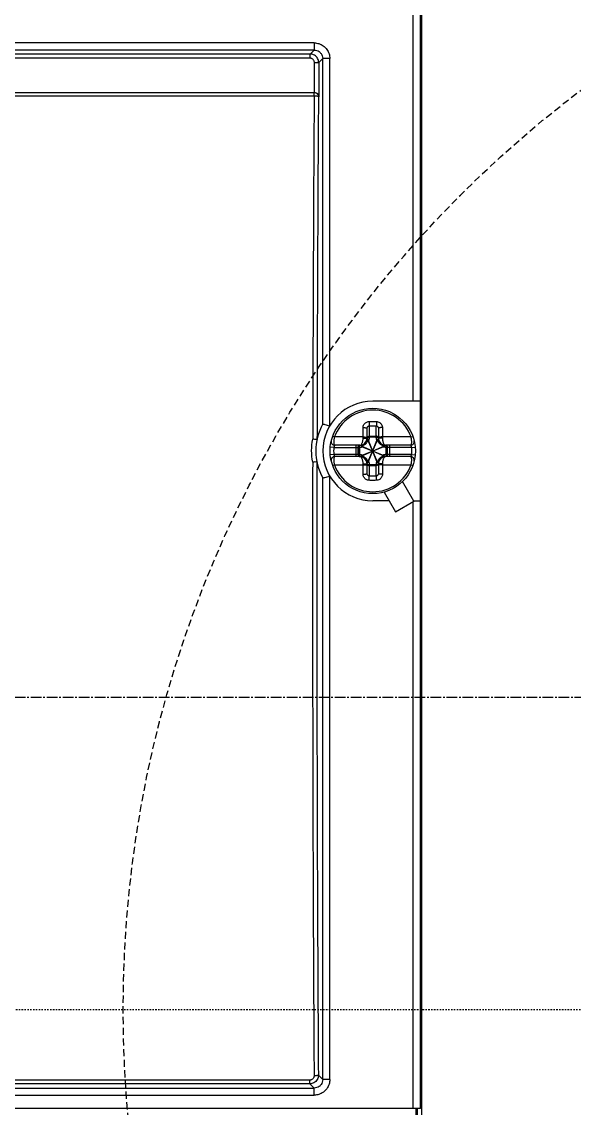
# Model space of a CAD drawing. Extents: x 0 to 557, y 0 to 248.
# Drawn here: x 239.9 to 278.7, y 83.2 to 159.6 of the extents above; entities that cross this region are included whole.
import ezdxf

# ---------------------------------------------------------------- set-up
doc = ezdxf.new("R2010")
doc.units = 0
for name, pattern in [('AXES2', [1.125, 0.75, -0.125, 0.125, -0.125]), ('CENTER2', [1.125, 0.75, -0.125, 0.125, -0.125]), ('HIDDENX2', [0.75, 0.5, -0.25])]:
    doc.linetypes.add(name, pattern=pattern)
doc.layers.add('AXE', color=80, linetype='AXES2')

# ---------------------------------------------------------------- blocks, each defined once
blk = doc.blocks.new('LV429640ATNSX22A 1')
for p, q in [((-60, -6.913), (-60, 81.741)), ((-60.1, -6.913), (-60.1, 79.286)), ((-60.6, 42.787), (-60.6, 73.887)), ((-67.573, 67.965), (-157.13, 67.965)), ((-67.57, 67.466), (-157.13, 67.466)), ((-67.57, 67.466), (-67.851, 67.185)), ((-67.57, 67.965), (-67.57, 67.466)), ((-67.851, 66.885), (-156.852, 66.885)), ((-67.851, 67.185), (-156.849, 67.185)), ((-67.851, 66.885), (-67.851, 67.185)), ((-67.552, 66.585), (-67.252, 66.585)), ((-67.552, 64.487), (-67.552, 66.585)), ((-66.971, 66.866), (-67.252, 66.585)), ((-67.252, 66.585), (-67.252, 64.187)), ((-66.471, 66.866), (-66.971, 66.866)), ((-66.971, 41.184), (-66.971, 66.866)), ((-66.471, 41.053), (-66.471, 66.864)), ((-157.431, 64.487), (-67.571, 64.487)), ((-67.571, 64.231), (-123.424, 64.231)), ((-67.571, 64.231), (-67.571, 64.487)), ((-67.271, 64.187), (-67.252, 64.187)), ((-60.1, 42.787), (-63.45, 42.787)), ((-66.972, 41.184), (-66.972, 41.183)), ((-63.85, 40.187), (-63.85, 40.86)), ((-63.7, 41.049), (-63.7, 40.317)), ((-63.2, 40.317), (-63.2, 41.049)), ((-63.05, 40.86), (-63.05, 40.187)), ((-66.146, 40.268), (-66.269, 40.313)), ((-64.129, 40.187), (-63.85, 40.187)), ((-63.817, 38.462), (-63.083, 40.112)), ((-63.083, 38.462), (-63.817, 40.112)), ((-63.743, 38.553), (-63.157, 40.02)), ((-63.157, 38.553), (-63.743, 40.02)), ((-63.2, 40.309), (-63.7, 40.309)), ((-63.7, 40.309), (-63.7, 40.246)), ((-63.2, 40.246), (-63.7, 40.246)), ((-63.2, 40.246), (-63.2, 40.309)), ((-62.772, 40.187), (-63.05, 40.187)), ((-60.754, 40.268), (-60.631, 40.313)), ((-66.189, 39.537), (-66.438, 39.559)), ((-66.189, 39.037), (-66.438, 39.014)), ((-66.189, 39.537), (-64.484, 39.537)), ((-64.484, 39.037), (-66.189, 39.037)), ((-64.35, 39.687), (-66.122, 39.687)), ((-64.619, 38.887), (-64.619, 39.687)), ((-64.474, 39.036), (-64.474, 39.537)), ((-64.39, 39.537), (-64.467, 39.537)), ((-64.467, 39.537), (-64.467, 39.036)), ((-64.467, 39.036), (-64.39, 39.036)), ((-64.39, 39.537), (-64.39, 39.036)), ((-64.275, 38.92), (-62.625, 39.653)), ((-64.275, 39.653), (-62.625, 38.92)), ((-64.184, 38.993), (-62.716, 39.58)), ((-64.184, 39.58), (-62.717, 38.993)), ((-60.778, 39.687), (-62.55, 39.687)), ((-62.433, 39.537), (-62.51, 39.537)), ((-62.51, 39.036), (-62.51, 39.537)), ((-62.51, 39.036), (-62.433, 39.036)), ((-62.433, 39.036), (-62.433, 39.537)), ((-62.426, 39.537), (-62.426, 39.036)), ((-60.711, 39.537), (-62.416, 39.537)), ((-60.711, 39.037), (-62.416, 39.037)), ((-62.281, 39.687), (-62.281, 38.887)), ((-60.711, 39.537), (-60.462, 39.559)), ((-60.711, 39.037), (-60.462, 39.014)), ((-66.146, 38.305), (-66.269, 38.261)), ((-64.35, 38.887), (-66.122, 38.887)), ((-64.129, 38.387), (-63.85, 38.387)), ((-63.85, 37.713), (-63.85, 38.387)), ((-63.7, 38.327), (-63.2, 38.327)), ((-63.7, 38.327), (-63.7, 38.264)), ((-63.7, 38.264), (-63.2, 38.264)), ((-63.7, 38.257), (-63.7, 37.525)), ((-63.2, 38.264), (-63.2, 38.327)), ((-63.2, 37.525), (-63.2, 38.257)), ((-62.772, 38.387), (-63.05, 38.387)), ((-63.05, 38.387), (-63.05, 37.713)), ((-60.778, 38.887), (-62.55, 38.887)), ((-60.754, 38.305), (-60.631, 38.261)), ((-66.471, -4.89), (-66.471, 37.52)), ((-66.972, 37.39), (-66.972, 37.39)), ((-66.971, -4.893), (-66.971, 37.389)), ((-60.55, 35.765), (-61.349, 37.147)), ((-62.648, 36.397), (-61.85, 35.015)), ((-62.295, 35.787), (-63.45, 35.787)), ((-61.85, 35.015), (-60.55, 35.765)), ((-60.6, -6.913), (-60.6, 35.736)), ((-60.563, 35.787), (-60.1, 35.787)), ((-67.873, -5.19), (-119.776, -5.19)), ((-67.873, -4.934), (-119.591, -4.934)), ((-67.873, -5.19), (-67.873, -4.934)), ((-67.873, -5.19), (-67.57, -5.492)), ((-67.275, -4.589), (-66.971, -4.893)), ((-66.471, -4.893), (-66.971, -4.893)), ((-60.1, -5.211), (-60, -5.211)), ((-157.13, -5.492), (-67.57, -5.492)), ((-157.13, -5.992), (-67.571, -5.992)), ((-164.6, -6.913), (-60.1, -6.913)), ((-60.4, -7.513), (-60.4, -6.913)), ((-60.3, -7.513), (-60.3, -6.913)), ((-60, -6.913), (-60.1, -6.913)), ((-60, -8.035), (-60, -6.913))]:
    blk.add_line(p, q)
at = {"color": 6, "linetype": 'CENTER2', "ltscale": 0.008}
blk.add_line((159.957, 0), (-262.225, 0), dxfattribs=at)
at = {"color": 3, "linetype": 'ByBlock', "lineweight": -2}
blk.add_lwpolyline([(-60, 132), (60, 132), (60, -63), (-60, -63)], close=True, dxfattribs=at)
for points in [[(-66.971, 41.184), (-66.971, 41.184), (-66.971, 41.184), (-66.971, 41.184), (-66.971, 41.184), (-66.971, 41.184), (-66.972, 41.184), (-66.972, 41.184), (-66.972, 41.184)], [(-67.372, 40.073), (-67.372, 40.073), (-67.372, 40.073), (-67.372, 40.073), (-67.372, 40.073), (-67.372, 40.073), (-67.372, 40.073), (-67.372, 40.073), (-67.372, 40.074), (-67.372, 40.074)], [(-66.971, 37.389), (-66.971, 37.389), (-66.971, 37.389), (-66.971, 37.39), (-66.971, 37.39), (-66.971, 37.39), (-66.972, 37.39), (-66.972, 37.39), (-66.972, 37.39)]]:
    blk.add_lwpolyline(points)
at = {"color": 4, "linetype": 'HIDDENX2'}
blk.add_circle((0, 0), 81, dxfattribs=at)
blk.add_circle((-63.45, 39.287), 3)
for centre, radius, start, end in [((-63.45, 39.287), 3.5, 90, 270), ((-63.45, 39.287), 2.869, 20.00374, 159.99626), ((-63.45, 39.287), 4, 151.69761, 208.30239), ((-66.122, 39.937), 0.25, 166.32798, 270), ((-64.35, 40.187), 0.5, 270, 0), ((-62.55, 40.187), 0.5, 180, 270), ((-60.778, 39.937), 0.25, 270, 13.67202), ((-63.45, 39.287), 2.75, 174.78409, 185.21591), ((-63.45, 39.287), 2.75, 354.78409, 5.21591), ((-66.122, 38.637), 0.25, 90, 193.67202), ((-63.45, 39.287), 2.869, 200.00374, 339.99626), ((-64.35, 38.387), 0.5, 0, 90), ((-62.55, 38.387), 0.5, 90, 180), ((-60.778, 38.637), 0.25, 346.32798, 90)]:
    blk.add_arc(centre, radius, start, end)
for points, knots in [([(-67.573, 67.965), (-67.459, 67.965), (-67.228, 67.93), (-66.915, 67.772), (-66.665, 67.522), (-66.507, 67.209), (-66.471, 66.978), (-66.471, 66.864)], [0, 0, 0, 0, 0.340671, 0.687476, 1.036008, 1.382788, 1.724145, 1.724145, 1.724145, 1.724145]), ([(-67.57, 67.466), (-67.509, 67.466), (-67.383, 67.447), (-67.213, 67.361), (-67.076, 67.225), (-66.99, 67.054), (-66.971, 66.928), (-66.971, 66.866)], [0, 0, 0, 0, 0.1847388, 0.3739134, 0.5640053, 0.7532752, 0.9383184, 0.9383184, 0.9383184, 0.9383184]), ([(-67.252, 66.585), (-67.252, 66.633), (-67.264, 66.732), (-67.32, 66.877), (-67.417, 67.009), (-67.547, 67.11), (-67.696, 67.171), (-67.801, 67.185), (-67.851, 67.185)], [0, 0, 0, 0, 0.142156, 0.2977724, 0.4607891, 0.6256137, 0.7868498, 0.9386372, 0.9386372, 0.9386372, 0.9386372]), ([(-67.552, 66.585), (-67.552, 66.609), (-67.557, 66.659), (-67.585, 66.732), (-67.634, 66.797), (-67.699, 66.848), (-67.774, 66.879), (-67.826, 66.885), (-67.851, 66.885)], [0, 0, 0, 0, 0.0711985, 0.1490767, 0.2305917, 0.3129727, 0.3935624, 0.4694722, 0.4694722, 0.4694722, 0.4694722]), ([(-67.571, 64.231), (-67.597, 60.225), (-67.64, 52.187), (-67.664, 44.148), (-67.672, 40.115)], [0, 0, 0, 0, 12.016972, 24.11603, 24.11603, 24.11603, 24.11603]), ([(-67.271, 64.187), (-67.276, 64.202), (-67.343, 64.212), (-67.432, 64.228), (-67.522, 64.23), (-67.571, 64.231)], [0, 0, 0, 0, 0.0492563, 0.1595612, 0.3059499, 0.3059499, 0.3059499, 0.3059499]), ([(-67.565, 64.487), (-67.529, 64.487), (-67.463, 64.475), (-67.377, 64.428), (-67.311, 64.363), (-67.266, 64.281), (-67.253, 64.219), (-67.252, 64.187)], [0, 0, 0, 0, 0.1058897, 0.1979548, 0.2888815, 0.3803438, 0.4759372, 0.4759372, 0.4759372, 0.4759372]), ([(-67.421, 64.447), (-67.376, 64.421), (-67.299, 64.344), (-67.271, 64.239), (-67.271, 64.187)], [0, 0, 0, 0, 0.1552175, 0.3104991, 0.3104991, 0.3104991, 0.3104991]), ([(-67.271, 64.187), (-67.288, 61.52), (-67.319, 56.173), (-67.353, 48.135), (-67.367, 42.764), (-67.372, 40.073)], [0, 0, 0, 0, 8.001775, 16.039848, 24.11434, 24.11434, 24.11434, 24.11434]), ([(-64.128, 40.928), (-64.128, 40.965), (-64.118, 41.039), (-64.075, 41.141), (-64.007, 41.229), (-63.919, 41.296), (-63.819, 41.339), (-63.747, 41.35), (-63.711, 41.351)], [0, 0, 0, 0, 0.1098057, 0.2199669, 0.3301188, 0.4394918, 0.54796, 0.6552349, 0.6552349, 0.6552349, 0.6552349]), ([(-63.711, 41.351), (-63.653, 41.352), (-63.537, 41.354), (-63.363, 41.354), (-63.247, 41.352), (-63.189, 41.351)], [0, 0, 0, 0, 0.1736504, 0.3480313, 0.5216824, 0.5216824, 0.5216824, 0.5216824]), ([(-63.711, 41.351), (-63.711, 41.322), (-63.71, 41.265), (-63.707, 41.183), (-63.704, 41.111), (-63.702, 41.067), (-63.7, 41.049)], [0, 0, 0, 0, 0.0855535, 0.1711448, 0.2464505, 0.3023986, 0.3023986, 0.3023986, 0.3023986]), ([(-63.189, 41.351), (-63.189, 41.322), (-63.19, 41.265), (-63.193, 41.183), (-63.196, 41.111), (-63.198, 41.067), (-63.2, 41.049)], [0, 0, 0, 0, 0.0855532, 0.1711444, 0.2464499, 0.3023976, 0.3023976, 0.3023976, 0.3023976]), ([(-63.189, 41.351), (-63.153, 41.35), (-63.082, 41.339), (-62.981, 41.297), (-62.893, 41.229), (-62.825, 41.141), (-62.782, 41.039), (-62.772, 40.965), (-62.772, 40.928)], [0, 0, 0, 0, 0.1071405, 0.2154647, 0.3249364, 0.4351139, 0.5453754, 0.6552346, 0.6552346, 0.6552346, 0.6552346]), ([(-66.971, 41.184), (-66.956, 41.18), (-66.903, 41.167), (-66.798, 41.14), (-66.646, 41.1), (-66.532, 41.07), (-66.471, 41.053)], [0, 0, 0, 0, 0.0469811, 0.1622253, 0.3268584, 0.5162976, 0.5162976, 0.5162976, 0.5162976]), ([(-64.128, 40.928), (-64.1, 40.929), (-64.046, 40.928), (-63.971, 40.921), (-63.91, 40.906), (-63.868, 40.89), (-63.85, 40.869), (-63.85, 40.86)], [0, 0, 0, 0, 0.0836628, 0.1615778, 0.2259129, 0.271165, 0.2978123, 0.2978123, 0.2978123, 0.2978123]), ([(-64.128, 40.268), (-64.128, 40.336), (-64.128, 40.477), (-64.128, 40.697), (-64.128, 40.849), (-64.128, 40.928)], [0, 0, 0, 0, 0.2031864, 0.4228029, 0.6601804, 0.6601804, 0.6601804, 0.6601804]), ([(-63.85, 40.86), (-63.85, 40.876), (-63.846, 40.908), (-63.831, 40.953), (-63.807, 40.992), (-63.776, 41.022), (-63.739, 41.042), (-63.713, 41.048), (-63.7, 41.049)], [0, 0, 0, 0, 0.0478248, 0.0950374, 0.140642, 0.1838674, 0.2247332, 0.2637193, 0.2637193, 0.2637193, 0.2637193]), ([(-63.7, 41.049), (-63.645, 41.05), (-63.533, 41.052), (-63.367, 41.052), (-63.256, 41.05), (-63.2, 41.049)], [0, 0, 0, 0, 0.1664766, 0.3334814, 0.5000358, 0.5000358, 0.5000358, 0.5000358]), ([(-63.2, 41.049), (-63.187, 41.048), (-63.161, 41.042), (-63.124, 41.022), (-63.093, 40.992), (-63.069, 40.953), (-63.054, 40.908), (-63.05, 40.876), (-63.05, 40.86)], [0, 0, 0, 0, 0.0389363, 0.079745, 0.1230044, 0.1686166, 0.2158708, 0.2637194, 0.2637194, 0.2637194, 0.2637194]), ([(-62.772, 40.928), (-62.8, 40.929), (-62.854, 40.928), (-62.929, 40.921), (-62.99, 40.906), (-63.032, 40.89), (-63.05, 40.869), (-63.05, 40.86)], [0, 0, 0, 0, 0.0836627, 0.1615774, 0.2259123, 0.2711642, 0.2978116, 0.2978116, 0.2978116, 0.2978116]), ([(-62.772, 40.928), (-62.772, 40.849), (-62.772, 40.696), (-62.772, 40.476), (-62.772, 40.336), (-62.772, 40.268)], [0, 0, 0, 0, 0.2381418, 0.4575888, 0.6601804, 0.6601804, 0.6601804, 0.6601804]), ([(-67.675, 38.501), (-67.725, 38.766), (-67.776, 39.308), (-67.723, 39.849), (-67.672, 40.115)], [0, 0, 0, 0, 0.809574, 1.620943, 1.620943, 1.620943, 1.620943]), ([(-67.372, 40.073), (-67.383, 40.084), (-67.443, 40.081), (-67.536, 40.105), (-67.623, 40.11), (-67.672, 40.115)], [0, 0, 0, 0, 0.0458528, 0.1561509, 0.3029327, 0.3029327, 0.3029327, 0.3029327]), ([(-66.146, 40.268), (-66.155, 40.228), (-66.17, 40.148), (-66.185, 40.03), (-66.191, 39.921), (-66.188, 39.827), (-66.175, 39.755), (-66.158, 39.705), (-66.133, 39.687), (-66.122, 39.687)], [0, 0, 0, 0, 0.1235728, 0.2445592, 0.3560264, 0.4513325, 0.5252916, 0.5755898, 0.6074797, 0.6074797, 0.6074797, 0.6074797]), ([(-64.128, 40.268), (-64.204, 40.268), (-64.358, 40.268), (-64.598, 40.268), (-64.858, 40.268), (-65.143, 40.268), (-65.455, 40.268), (-65.792, 40.268), (-66.025, 40.268), (-66.146, 40.268)], [0, 0, 0, 0, 0.226677, 0.462883, 0.720889, 1.006032, 1.318365, 1.65611, 2.01782, 2.01782, 2.01782, 2.01782]), ([(-64.35, 39.687), (-64.333, 39.687), (-64.293, 39.7), (-64.245, 39.745), (-64.204, 39.811), (-64.171, 39.893), (-64.146, 39.985), (-64.132, 40.085), (-64.129, 40.152), (-64.129, 40.187)], [0, 0, 0, 0, 0.0524925, 0.117083, 0.1951302, 0.2843041, 0.3811799, 0.4817579, 0.5846488, 0.5846488, 0.5846488, 0.5846488]), ([(-63.82, 40.112), (-63.819, 40.081), (-63.822, 40.02), (-63.845, 39.937), (-63.88, 39.868), (-63.921, 39.811), (-63.966, 39.766), (-64.011, 39.731), (-64.055, 39.705), (-64.098, 39.685), (-64.14, 39.671), (-64.183, 39.661), (-64.228, 39.656), (-64.259, 39.656), (-64.275, 39.657)], [0, 0, 0, 0, 0.0938287, 0.1793635, 0.2565216, 0.3261378, 0.3893163, 0.4459716, 0.4967598, 0.5432983, 0.5873596, 0.6307739, 0.6753898, 0.7230868, 0.7230868, 0.7230868, 0.7230868]), ([(-64.129, 40.187), (-64.129, 40.2), (-64.128, 40.228), (-64.128, 40.255), (-64.128, 40.268)], [0, 0, 0, 0, 0.04087318, 0.081449, 0.081449, 0.081449, 0.081449]), ([(-64.128, 40.268), (-64.1, 40.269), (-64.046, 40.268), (-63.972, 40.264), (-63.91, 40.255), (-63.873, 40.246), (-63.85, 40.234), (-63.85, 40.227)], [0, 0, 0, 0, 0.0836565, 0.1612525, 0.224407, 0.2666916, 0.2861967, 0.2861967, 0.2861967, 0.2861967]), ([(-63.82, 40.112), (-63.826, 40.112), (-63.837, 40.111), (-63.85, 40.109), (-63.857, 40.104), (-63.857, 40.101)], [0, 0, 0, 0, 0.01982656, 0.03310502, 0.0405854, 0.0405854, 0.0405854, 0.0405854]), ([(-63.85, 40.181), (-63.85, 40.188), (-63.846, 40.199), (-63.839, 40.206), (-63.837, 40.208)], [0, 0, 0, 0, 0.02191237, 0.03052101, 0.03052101, 0.03052101, 0.03052101]), ([(-63.849, 40.204), (-63.847, 40.215), (-63.842, 40.232), (-63.833, 40.247), (-63.83, 40.252)], [0, 0, 0, 0, 0.03428379, 0.05182174, 0.05182174, 0.05182174, 0.05182174]), ([(-63.847, 40.207), (-63.845, 40.212), (-63.843, 40.221), (-63.839, 40.229), (-63.837, 40.233)], [0, 0, 0, 0, 0.01378514, 0.02765049, 0.02765049, 0.02765049, 0.02765049]), ([(-63.83, 40.252), (-63.823, 40.262), (-63.803, 40.285), (-63.758, 40.31), (-63.719, 40.317), (-63.7, 40.317)], [0, 0, 0, 0, 0.0359462, 0.0921698, 0.1504178, 0.1504178, 0.1504178, 0.1504178]), ([(-63.83, 40.245), (-63.827, 40.249), (-63.815, 40.264), (-63.788, 40.287), (-63.746, 40.305), (-63.716, 40.31), (-63.7, 40.309)], [0, 0, 0, 0, 0.0142204, 0.0579784, 0.1035325, 0.1499962, 0.1499962, 0.1499962, 0.1499962]), ([(-63.83, 40.214), (-63.827, 40.216), (-63.814, 40.225), (-63.786, 40.236), (-63.745, 40.245), (-63.715, 40.247), (-63.7, 40.246)], [0, 0, 0, 0, 0.0103374, 0.0465112, 0.0892018, 0.1354947, 0.1354947, 0.1354947, 0.1354947]), ([(-63.743, 40.02), (-63.747, 40.03), (-63.756, 40.048), (-63.77, 40.073), (-63.784, 40.092), (-63.8, 40.106), (-63.811, 40.111), (-63.817, 40.112)], [0, 0, 0, 0, 0.0317573, 0.0600928, 0.0842418, 0.1044154, 0.1210995, 0.1210995, 0.1210995, 0.1210995]), ([(-63.7, 40.246), (-63.7, 40.221), (-63.704, 40.169), (-63.719, 40.093), (-63.734, 40.044), (-63.743, 40.02)], [0, 0, 0, 0, 0.0774682, 0.154588, 0.2314006, 0.2314006, 0.2314006, 0.2314006]), ([(-63.7, 40.317), (-63.7, 40.315), (-63.7, 40.313), (-63.7, 40.311), (-63.7, 40.309)], [0, 0, 0, 0, 0.003688552, 0.007377923, 0.007377923, 0.007377923, 0.007377923]), ([(-63.2, 40.309), (-63.2, 40.311), (-63.2, 40.313), (-63.2, 40.315), (-63.2, 40.317)], [0, 0, 0, 0, 0.003689407, 0.007377939, 0.007377939, 0.007377939, 0.007377939]), ([(-63.07, 40.252), (-63.077, 40.262), (-63.098, 40.285), (-63.142, 40.31), (-63.181, 40.317), (-63.2, 40.317)], [0, 0, 0, 0, 0.0359462, 0.0921698, 0.1504178, 0.1504178, 0.1504178, 0.1504178]), ([(-63.071, 40.245), (-63.073, 40.249), (-63.085, 40.265), (-63.112, 40.287), (-63.154, 40.305), (-63.184, 40.309), (-63.2, 40.309)], [0, 0, 0, 0, 0.0141573, 0.0577532, 0.1031411, 0.1496209, 0.1496209, 0.1496209, 0.1496209]), ([(-63.157, 40.02), (-63.166, 40.044), (-63.181, 40.093), (-63.196, 40.169), (-63.2, 40.221), (-63.2, 40.246)], [0, 0, 0, 0, 0.076826, 0.1539298, 0.2313993, 0.2313993, 0.2313993, 0.2313993]), ([(-63.07, 40.214), (-63.073, 40.216), (-63.086, 40.225), (-63.114, 40.236), (-63.155, 40.245), (-63.185, 40.246), (-63.2, 40.246)], [0, 0, 0, 0, 0.0103421, 0.046671, 0.0894882, 0.1357595, 0.1357595, 0.1357595, 0.1357595]), ([(-63.083, 40.112), (-63.089, 40.111), (-63.1, 40.106), (-63.116, 40.092), (-63.13, 40.073), (-63.144, 40.048), (-63.153, 40.03), (-63.157, 40.02)], [0, 0, 0, 0, 0.0166543, 0.0368369, 0.0609853, 0.0893813, 0.1210997, 0.1210997, 0.1210997, 0.1210997]), ([(-62.625, 39.657), (-62.656, 39.655), (-62.716, 39.658), (-62.798, 39.681), (-62.867, 39.716), (-62.924, 39.757), (-62.969, 39.801), (-63.005, 39.846), (-63.031, 39.89), (-63.051, 39.933), (-63.066, 39.976), (-63.075, 40.019), (-63.081, 40.065), (-63.081, 40.096), (-63.08, 40.112)], [0, 0, 0, 0, 0.09286, 0.1779133, 0.2548012, 0.3242883, 0.3874546, 0.4441567, 0.4950951, 0.5418647, 0.5862252, 0.629993, 0.6749988, 0.7231162, 0.7231162, 0.7231162, 0.7231162]), ([(-63.043, 40.101), (-63.043, 40.104), (-63.05, 40.109), (-63.062, 40.111), (-63.073, 40.112), (-63.08, 40.112)], [0, 0, 0, 0, 0.00743743, 0.02062358, 0.04002973, 0.04002973, 0.04002973, 0.04002973]), ([(-63.051, 40.204), (-63.053, 40.215), (-63.058, 40.232), (-63.067, 40.247), (-63.07, 40.252)], [0, 0, 0, 0, 0.03428379, 0.05182174, 0.05182174, 0.05182174, 0.05182174]), ([(-63.054, 40.208), (-63.055, 40.212), (-63.057, 40.221), (-63.061, 40.229), (-63.063, 40.233)], [0, 0, 0, 0, 0.01365938, 0.02745435, 0.02745435, 0.02745435, 0.02745435]), ([(-63.05, 40.181), (-63.05, 40.188), (-63.054, 40.198), (-63.061, 40.206), (-63.063, 40.208)], [0, 0, 0, 0, 0.0217285, 0.03022503, 0.03022503, 0.03022503, 0.03022503]), ([(-62.772, 40.268), (-62.8, 40.269), (-62.854, 40.268), (-62.928, 40.264), (-62.99, 40.255), (-63.027, 40.246), (-63.05, 40.234), (-63.05, 40.227)], [0, 0, 0, 0, 0.0836553, 0.1612503, 0.2244043, 0.2666891, 0.2861948, 0.2861948, 0.2861948, 0.2861948]), ([(-62.772, 40.268), (-62.772, 40.255), (-62.772, 40.228), (-62.772, 40.2), (-62.772, 40.187)], [0, 0, 0, 0, 0.04057582, 0.081449, 0.081449, 0.081449, 0.081449]), ([(-60.754, 40.268), (-60.86, 40.268), (-61.066, 40.268), (-61.365, 40.268), (-61.646, 40.268), (-61.907, 40.268), (-62.148, 40.268), (-62.37, 40.268), (-62.575, 40.268), (-62.707, 40.268), (-62.772, 40.268)], [0, 0, 0, 0, 0.317355, 0.617063, 0.898371, 1.160025, 1.401105, 1.621632, 1.824629, 2.01782, 2.01782, 2.01782, 2.01782]), ([(-62.772, 40.187), (-62.772, 40.152), (-62.768, 40.085), (-62.754, 39.985), (-62.729, 39.893), (-62.696, 39.811), (-62.655, 39.745), (-62.607, 39.7), (-62.568, 39.687), (-62.55, 39.687)], [0, 0, 0, 0, 0.1028909, 0.2034689, 0.3003448, 0.3895186, 0.4675659, 0.5321559, 0.5846489, 0.5846489, 0.5846489, 0.5846489]), ([(-60.778, 39.687), (-60.767, 39.687), (-60.742, 39.705), (-60.725, 39.755), (-60.712, 39.827), (-60.709, 39.921), (-60.715, 40.03), (-60.73, 40.148), (-60.745, 40.228), (-60.754, 40.268)], [0, 0, 0, 0, 0.0318858, 0.0821635, 0.1560971, 0.2514174, 0.3629358, 0.4839241, 0.6074801, 0.6074801, 0.6074801, 0.6074801]), ([(-66.122, 39.687), (-66.123, 39.686), (-66.124, 39.683), (-66.128, 39.678), (-66.132, 39.67), (-66.139, 39.659), (-66.148, 39.644), (-66.158, 39.624), (-66.169, 39.599), (-66.18, 39.57), (-66.186, 39.548), (-66.189, 39.537)], [0, 0, 0, 0, 0.0039486, 0.0094157, 0.0182851, 0.0310674, 0.0483578, 0.0705441, 0.0977069, 0.1294594, 0.1648516, 0.1648516, 0.1648516, 0.1648516]), ([(-66.189, 39.037), (-66.186, 39.025), (-66.18, 39.004), (-66.169, 38.974), (-66.158, 38.95), (-66.148, 38.93), (-66.139, 38.915), (-66.132, 38.903), (-66.128, 38.896), (-66.124, 38.89), (-66.123, 38.888), (-66.122, 38.887)], [0, 0, 0, 0, 0.0353923, 0.0671447, 0.0943075, 0.1164939, 0.1337842, 0.1465665, 0.1554359, 0.1609031, 0.1648516, 0.1648516, 0.1648516, 0.1648516]), ([(-64.484, 39.537), (-64.484, 39.556), (-64.478, 39.595), (-64.448, 39.645), (-64.404, 39.679), (-64.368, 39.687), (-64.35, 39.687)], [0, 0, 0, 0, 0.0583066, 0.1150187, 0.169396, 0.2220596, 0.2220596, 0.2220596, 0.2220596]), ([(-64.484, 39.537), (-64.482, 39.537), (-64.479, 39.537), (-64.475, 39.537), (-64.474, 39.537)], [0, 0, 0, 0, 0.0059425, 0.01055146, 0.01055146, 0.01055146, 0.01055146]), ([(-64.474, 39.036), (-64.475, 39.037), (-64.479, 39.037), (-64.482, 39.037), (-64.484, 39.037)], [0, 0, 0, 0, 0.00460895, 0.01055146, 0.01055146, 0.01055146, 0.01055146]), ([(-64.484, 39.037), (-64.484, 39.017), (-64.478, 38.979), (-64.448, 38.929), (-64.404, 38.895), (-64.368, 38.887), (-64.35, 38.887)], [0, 0, 0, 0, 0.0583059, 0.1150177, 0.1693952, 0.2220596, 0.2220596, 0.2220596, 0.2220596]), ([(-64.474, 39.537), (-64.474, 39.556), (-64.467, 39.595), (-64.439, 39.638), (-64.415, 39.659), (-64.404, 39.665)], [0, 0, 0, 0, 0.057279, 0.1140206, 0.1515661, 0.1515661, 0.1515661, 0.1515661]), ([(-64.474, 39.537), (-64.473, 39.537), (-64.471, 39.537), (-64.469, 39.537), (-64.467, 39.537)], [0, 0, 0, 0, 0.003170856, 0.006342518, 0.006342518, 0.006342518, 0.006342518]), ([(-64.467, 39.036), (-64.469, 39.036), (-64.471, 39.036), (-64.473, 39.036), (-64.474, 39.036)], [0, 0, 0, 0, 0.003171706, 0.006342511, 0.006342511, 0.006342511, 0.006342511]), ([(-64.474, 39.036), (-64.474, 39.017), (-64.467, 38.979), (-64.439, 38.935), (-64.415, 38.915), (-64.404, 38.908)], [0, 0, 0, 0, 0.0572789, 0.1140203, 0.1515658, 0.1515658, 0.1515658, 0.1515658]), ([(-64.467, 39.537), (-64.468, 39.553), (-64.463, 39.583), (-64.443, 39.625), (-64.419, 39.651), (-64.403, 39.663), (-64.398, 39.665)], [0, 0, 0, 0, 0.045733, 0.0912046, 0.1362217, 0.1511912, 0.1511912, 0.1511912, 0.1511912]), ([(-64.467, 39.036), (-64.468, 39.021), (-64.463, 38.99), (-64.443, 38.949), (-64.419, 38.923), (-64.403, 38.911), (-64.399, 38.908)], [0, 0, 0, 0, 0.045665, 0.0910333, 0.13595, 0.1508712, 0.1508712, 0.1508712, 0.1508712]), ([(-64.404, 39.665), (-64.399, 39.669), (-64.382, 39.678), (-64.363, 39.684), (-64.35, 39.686)], [0, 0, 0, 0, 0.01869932, 0.05823713, 0.05823713, 0.05823713, 0.05823713]), ([(-64.398, 39.665), (-64.39, 39.671), (-64.372, 39.679), (-64.353, 39.684), (-64.343, 39.686)], [0, 0, 0, 0, 0.02967942, 0.05925893, 0.05925893, 0.05925893, 0.05925893]), ([(-64.39, 39.537), (-64.39, 39.553), (-64.389, 39.582), (-64.382, 39.623), (-64.369, 39.656), (-64.353, 39.678), (-64.341, 39.685), (-64.336, 39.686)], [0, 0, 0, 0, 0.0458114, 0.0879665, 0.1236543, 0.1515153, 0.1664746, 0.1664746, 0.1664746, 0.1664746]), ([(-64.39, 39.537), (-64.366, 39.538), (-64.319, 39.543), (-64.25, 39.557), (-64.205, 39.572), (-64.184, 39.58)], [0, 0, 0, 0, 0.0707814, 0.1412402, 0.2113736, 0.2113736, 0.2113736, 0.2113736]), ([(-64.184, 38.993), (-64.216, 39.006), (-64.284, 39.026), (-64.354, 39.035), (-64.39, 39.036)], [0, 0, 0, 0, 0.1053394, 0.2111984, 0.2111984, 0.2111984, 0.2111984]), ([(-64.39, 39.036), (-64.39, 39.021), (-64.389, 38.991), (-64.382, 38.951), (-64.369, 38.918), (-64.353, 38.896), (-64.341, 38.889), (-64.336, 38.888)], [0, 0, 0, 0, 0.0458653, 0.0880909, 0.1238551, 0.1516436, 0.166229, 0.166229, 0.166229, 0.166229]), ([(-64.275, 39.657), (-64.275, 39.663), (-64.274, 39.674), (-64.272, 39.687), (-64.267, 39.694), (-64.265, 39.694)], [0, 0, 0, 0, 0.01950644, 0.03272134, 0.04016497, 0.04016497, 0.04016497, 0.04016497]), ([(-64.275, 39.653), (-64.274, 39.648), (-64.269, 39.636), (-64.255, 39.621), (-64.236, 39.606), (-64.212, 39.592), (-64.193, 39.584), (-64.184, 39.58)], [0, 0, 0, 0, 0.0167142, 0.0370614, 0.0611929, 0.089436, 0.1210992, 0.1210992, 0.1210992, 0.1210992]), ([(-64.184, 38.993), (-64.193, 38.989), (-64.212, 38.981), (-64.236, 38.967), (-64.255, 38.952), (-64.269, 38.937), (-64.274, 38.926), (-64.275, 38.92)], [0, 0, 0, 0, 0.0316796, 0.0600381, 0.08418, 0.1044267, 0.1211, 0.1211, 0.1211, 0.1211]), ([(-62.51, 39.036), (-62.534, 39.035), (-62.581, 39.031), (-62.65, 39.016), (-62.695, 39.002), (-62.717, 38.993)], [0, 0, 0, 0, 0.0707814, 0.1412402, 0.2113736, 0.2113736, 0.2113736, 0.2113736]), ([(-62.716, 39.58), (-62.707, 39.584), (-62.688, 39.592), (-62.664, 39.606), (-62.645, 39.621), (-62.631, 39.636), (-62.626, 39.648), (-62.625, 39.653)], [0, 0, 0, 0, 0.0317324, 0.0600985, 0.0842445, 0.1044157, 0.1210998, 0.1210998, 0.1210998, 0.1210998]), ([(-62.51, 39.537), (-62.534, 39.538), (-62.581, 39.543), (-62.65, 39.557), (-62.695, 39.572), (-62.717, 39.58)], [0, 0, 0, 0, 0.0707729, 0.1411727, 0.2113666, 0.2113666, 0.2113666, 0.2113666]), ([(-62.625, 38.92), (-62.626, 38.926), (-62.631, 38.937), (-62.645, 38.952), (-62.664, 38.967), (-62.688, 38.981), (-62.707, 38.989), (-62.716, 38.993)], [0, 0, 0, 0, 0.0167144, 0.0370631, 0.0611946, 0.0894349, 0.1210992, 0.1210992, 0.1210992, 0.1210992]), ([(-62.635, 39.694), (-62.633, 39.694), (-62.628, 39.687), (-62.626, 39.674), (-62.625, 39.663), (-62.625, 39.657)], [0, 0, 0, 0, 0.00743598, 0.02059398, 0.04016598, 0.04016598, 0.04016598, 0.04016598]), ([(-62.571, 39.687), (-62.564, 39.687), (-62.554, 39.682), (-62.547, 39.676), (-62.545, 39.673)], [0, 0, 0, 0, 0.02169078, 0.03019587, 0.03019587, 0.03019587, 0.03019587]), ([(-62.51, 39.036), (-62.51, 39.021), (-62.511, 38.991), (-62.518, 38.951), (-62.531, 38.918), (-62.547, 38.896), (-62.559, 38.889), (-62.564, 38.887)], [0, 0, 0, 0, 0.0458114, 0.0879665, 0.1236543, 0.1515153, 0.1664746, 0.1664746, 0.1664746, 0.1664746]), ([(-62.55, 39.687), (-62.532, 39.687), (-62.496, 39.679), (-62.452, 39.645), (-62.422, 39.595), (-62.416, 39.556), (-62.416, 39.537)], [0, 0, 0, 0, 0.0526637, 0.1070409, 0.163753, 0.2220596, 0.2220596, 0.2220596, 0.2220596]), ([(-62.416, 39.037), (-62.416, 39.017), (-62.422, 38.979), (-62.452, 38.929), (-62.496, 38.895), (-62.532, 38.887), (-62.55, 38.887)], [0, 0, 0, 0, 0.0583066, 0.1150187, 0.169396, 0.2220596, 0.2220596, 0.2220596, 0.2220596]), ([(-62.539, 39.666), (-62.537, 39.663), (-62.529, 39.65), (-62.518, 39.623), (-62.511, 39.582), (-62.51, 39.553), (-62.51, 39.537)], [0, 0, 0, 0, 0.0102006, 0.0458885, 0.0880436, 0.133855, 0.133855, 0.133855, 0.133855]), ([(-62.53, 39.681), (-62.524, 39.679), (-62.512, 39.675), (-62.501, 39.669), (-62.496, 39.665)], [0, 0, 0, 0, 0.01863896, 0.03733829, 0.03733829, 0.03733829, 0.03733829]), ([(-62.502, 39.665), (-62.497, 39.663), (-62.481, 39.651), (-62.457, 39.625), (-62.437, 39.583), (-62.432, 39.553), (-62.433, 39.537)], [0, 0, 0, 0, 0.0149696, 0.0599866, 0.1054583, 0.1511912, 0.1511912, 0.1511912, 0.1511912]), ([(-62.433, 39.036), (-62.432, 39.021), (-62.437, 38.99), (-62.457, 38.949), (-62.481, 38.922), (-62.497, 38.911), (-62.502, 38.908)], [0, 0, 0, 0, 0.045733, 0.0912046, 0.1362217, 0.1511912, 0.1511912, 0.1511912, 0.1511912]), ([(-62.496, 39.665), (-62.485, 39.659), (-62.461, 39.638), (-62.433, 39.595), (-62.426, 39.556), (-62.426, 39.537)], [0, 0, 0, 0, 0.0375455, 0.094287, 0.1515661, 0.1515661, 0.1515661, 0.1515661]), ([(-62.426, 39.036), (-62.426, 39.017), (-62.433, 38.979), (-62.461, 38.935), (-62.485, 38.915), (-62.496, 38.908)], [0, 0, 0, 0, 0.057279, 0.1140206, 0.1515661, 0.1515661, 0.1515661, 0.1515661]), ([(-62.426, 39.537), (-62.427, 39.537), (-62.429, 39.537), (-62.431, 39.537), (-62.433, 39.537)], [0, 0, 0, 0, 0.003170864, 0.006342517, 0.006342517, 0.006342517, 0.006342517]), ([(-62.426, 39.036), (-62.427, 39.036), (-62.429, 39.036), (-62.431, 39.036), (-62.433, 39.036)], [0, 0, 0, 0, 0.003170856, 0.006342518, 0.006342518, 0.006342518, 0.006342518]), ([(-62.416, 39.537), (-62.418, 39.537), (-62.421, 39.537), (-62.425, 39.537), (-62.426, 39.537)], [0, 0, 0, 0, 0.00592009, 0.01055163, 0.01055163, 0.01055163, 0.01055163]), ([(-62.416, 39.037), (-62.418, 39.037), (-62.421, 39.037), (-62.425, 39.037), (-62.426, 39.036)], [0, 0, 0, 0, 0.0059425, 0.01055146, 0.01055146, 0.01055146, 0.01055146]), ([(-60.711, 39.537), (-60.714, 39.548), (-60.72, 39.57), (-60.731, 39.599), (-60.742, 39.624), (-60.752, 39.644), (-60.761, 39.659), (-60.767, 39.67), (-60.772, 39.678), (-60.776, 39.683), (-60.777, 39.686), (-60.778, 39.687)], [0, 0, 0, 0, 0.0352605, 0.0669405, 0.0940745, 0.116274, 0.1336148, 0.1464625, 0.155371, 0.16099, 0.1648517, 0.1648517, 0.1648517, 0.1648517]), ([(-60.778, 38.887), (-60.777, 38.888), (-60.776, 38.89), (-60.772, 38.896), (-60.768, 38.903), (-60.761, 38.915), (-60.752, 38.93), (-60.742, 38.95), (-60.731, 38.974), (-60.72, 39.004), (-60.714, 39.025), (-60.711, 39.037)], [0, 0, 0, 0, 0.0039486, 0.0094157, 0.0182851, 0.0310674, 0.0483578, 0.0705441, 0.0977069, 0.1294594, 0.1648516, 0.1648516, 0.1648516, 0.1648516]), ([(-67.675, 38.501), (-67.681, 34.893), (-67.686, 27.679), (-67.671, 16.873), (-67.636, 6.103), (-67.598, -1.061), (-67.575, -4.632)], [0, 0, 0, 0, 10.824513, 21.640933, 32.420367, 43.133208, 43.133208, 43.133208, 43.133208]), ([(-67.375, 38.517), (-67.378, 38.531), (-67.454, 38.501), (-67.533, 38.519), (-67.626, 38.503), (-67.675, 38.499)], [0, 0, 0, 0, 0.0431041, 0.151609, 0.3004634, 0.3004634, 0.3004634, 0.3004634]), ([(-67.375, 38.517), (-67.381, 34.912), (-67.386, 27.703), (-67.372, 16.904), (-67.336, 6.141), (-67.298, -1.019), (-67.275, -4.589)], [0, 0, 0, 0, 10.815967, 21.625792, 32.397815, 43.105804, 43.105804, 43.105804, 43.105804]), ([(-66.122, 38.887), (-66.133, 38.887), (-66.158, 38.868), (-66.175, 38.819), (-66.188, 38.746), (-66.191, 38.653), (-66.185, 38.543), (-66.17, 38.426), (-66.155, 38.345), (-66.146, 38.305)], [0, 0, 0, 0, 0.0318858, 0.0821635, 0.1560971, 0.2514174, 0.3629358, 0.4839241, 0.6074801, 0.6074801, 0.6074801, 0.6074801]), ([(-66.146, 38.305), (-66.04, 38.305), (-65.834, 38.305), (-65.535, 38.305), (-65.254, 38.305), (-64.993, 38.305), (-64.752, 38.305), (-64.53, 38.305), (-64.325, 38.305), (-64.193, 38.305), (-64.128, 38.305)], [0, 0, 0, 0, 0.317355, 0.617063, 0.898371, 1.160025, 1.401105, 1.621632, 1.824629, 2.01782, 2.01782, 2.01782, 2.01782]), ([(-64.404, 38.908), (-64.399, 38.905), (-64.382, 38.896), (-64.363, 38.89), (-64.35, 38.888)], [0, 0, 0, 0, 0.01869931, 0.05823716, 0.05823716, 0.05823716, 0.05823716]), ([(-64.399, 38.908), (-64.39, 38.903), (-64.373, 38.894), (-64.353, 38.889), (-64.344, 38.888)], [0, 0, 0, 0, 0.02967141, 0.05921905, 0.05921905, 0.05921905, 0.05921905]), ([(-64.129, 38.387), (-64.129, 38.421), (-64.132, 38.489), (-64.146, 38.588), (-64.171, 38.681), (-64.204, 38.763), (-64.245, 38.828), (-64.293, 38.874), (-64.333, 38.887), (-64.35, 38.887)], [0, 0, 0, 0, 0.1028909, 0.2034689, 0.3003448, 0.3895186, 0.4675659, 0.5321559, 0.584649, 0.584649, 0.584649, 0.584649]), ([(-64.275, 38.917), (-64.244, 38.918), (-64.184, 38.915), (-64.102, 38.892), (-64.033, 38.858), (-63.976, 38.816), (-63.931, 38.772), (-63.895, 38.727), (-63.869, 38.683), (-63.849, 38.64), (-63.834, 38.598), (-63.825, 38.554), (-63.819, 38.509), (-63.819, 38.478), (-63.82, 38.461)], [0, 0, 0, 0, 0.0928686, 0.177922, 0.2548099, 0.3242971, 0.3874633, 0.4441655, 0.4951039, 0.5418735, 0.586234, 0.6300018, 0.6750076, 0.7232211, 0.7232211, 0.7232211, 0.7232211]), ([(-64.265, 38.879), (-64.267, 38.88), (-64.272, 38.886), (-64.274, 38.899), (-64.275, 38.91), (-64.275, 38.917)], [0, 0, 0, 0, 0.00741749, 0.02055169, 0.04016923, 0.04016923, 0.04016923, 0.04016923]), ([(-64.128, 38.305), (-64.128, 38.319), (-64.128, 38.346), (-64.129, 38.373), (-64.129, 38.387)], [0, 0, 0, 0, 0.04057582, 0.081449, 0.081449, 0.081449, 0.081449]), ([(-64.128, 38.305), (-64.1, 38.305), (-64.046, 38.305), (-63.972, 38.31), (-63.91, 38.319), (-63.873, 38.327), (-63.85, 38.34), (-63.85, 38.346)], [0, 0, 0, 0, 0.0836553, 0.1612503, 0.2244043, 0.2666891, 0.2861948, 0.2861948, 0.2861948, 0.2861948]), ([(-64.128, 37.645), (-64.128, 37.724), (-64.128, 37.877), (-64.128, 38.097), (-64.128, 38.238), (-64.128, 38.305)], [0, 0, 0, 0, 0.2380856, 0.457554, 0.6601804, 0.6601804, 0.6601804, 0.6601804]), ([(-63.857, 38.472), (-63.857, 38.47), (-63.85, 38.465), (-63.838, 38.463), (-63.827, 38.462), (-63.82, 38.461)], [0, 0, 0, 0, 0.00743743, 0.02062358, 0.04002972, 0.04002972, 0.04002972, 0.04002972]), ([(-63.85, 38.392), (-63.85, 38.385), (-63.846, 38.375), (-63.839, 38.368), (-63.837, 38.366)], [0, 0, 0, 0, 0.0217285, 0.03022503, 0.03022503, 0.03022503, 0.03022503]), ([(-63.849, 38.37), (-63.847, 38.358), (-63.842, 38.342), (-63.833, 38.327), (-63.83, 38.322)], [0, 0, 0, 0, 0.03428379, 0.05182173, 0.05182173, 0.05182173, 0.05182173]), ([(-63.846, 38.366), (-63.845, 38.361), (-63.843, 38.352), (-63.839, 38.344), (-63.837, 38.34)], [0, 0, 0, 0, 0.01365939, 0.02745435, 0.02745435, 0.02745435, 0.02745435]), ([(-63.83, 38.359), (-63.827, 38.357), (-63.814, 38.349), (-63.786, 38.337), (-63.745, 38.329), (-63.715, 38.327), (-63.7, 38.327)], [0, 0, 0, 0, 0.0103421, 0.046671, 0.0894882, 0.1357595, 0.1357595, 0.1357595, 0.1357595]), ([(-63.83, 38.322), (-63.823, 38.312), (-63.803, 38.289), (-63.758, 38.263), (-63.719, 38.257), (-63.7, 38.257)], [0, 0, 0, 0, 0.0359462, 0.0921698, 0.1504178, 0.1504178, 0.1504178, 0.1504178]), ([(-63.829, 38.328), (-63.827, 38.324), (-63.815, 38.309), (-63.788, 38.286), (-63.746, 38.268), (-63.716, 38.264), (-63.7, 38.264)], [0, 0, 0, 0, 0.0141573, 0.0577532, 0.1031411, 0.1496209, 0.1496209, 0.1496209, 0.1496209]), ([(-63.817, 38.462), (-63.811, 38.462), (-63.8, 38.468), (-63.784, 38.481), (-63.77, 38.501), (-63.756, 38.525), (-63.747, 38.543), (-63.743, 38.553)], [0, 0, 0, 0, 0.0166543, 0.0368369, 0.0609853, 0.0893813, 0.1210997, 0.1210997, 0.1210997, 0.1210997]), ([(-63.743, 38.553), (-63.734, 38.529), (-63.719, 38.48), (-63.704, 38.404), (-63.7, 38.353), (-63.7, 38.327)], [0, 0, 0, 0, 0.076826, 0.1539298, 0.2313993, 0.2313993, 0.2313993, 0.2313993]), ([(-63.7, 38.264), (-63.7, 38.263), (-63.7, 38.261), (-63.7, 38.258), (-63.7, 38.257)], [0, 0, 0, 0, 0.003689407, 0.007377939, 0.007377939, 0.007377939, 0.007377939]), ([(-63.2, 38.327), (-63.2, 38.353), (-63.196, 38.404), (-63.181, 38.48), (-63.166, 38.529), (-63.157, 38.553)], [0, 0, 0, 0, 0.0774682, 0.154588, 0.2314006, 0.2314006, 0.2314006, 0.2314006]), ([(-63.07, 38.359), (-63.073, 38.357), (-63.086, 38.349), (-63.114, 38.337), (-63.155, 38.329), (-63.185, 38.327), (-63.2, 38.327)], [0, 0, 0, 0, 0.0103374, 0.0465112, 0.0892018, 0.1354947, 0.1354947, 0.1354947, 0.1354947]), ([(-63.07, 38.328), (-63.073, 38.324), (-63.085, 38.309), (-63.112, 38.286), (-63.154, 38.268), (-63.184, 38.264), (-63.2, 38.264)], [0, 0, 0, 0, 0.0142204, 0.0579784, 0.1035325, 0.1499962, 0.1499962, 0.1499962, 0.1499962]), ([(-63.07, 38.322), (-63.077, 38.312), (-63.098, 38.289), (-63.142, 38.263), (-63.181, 38.257), (-63.2, 38.257)], [0, 0, 0, 0, 0.0359462, 0.0921698, 0.1504178, 0.1504178, 0.1504178, 0.1504178]), ([(-63.2, 38.257), (-63.2, 38.258), (-63.2, 38.261), (-63.2, 38.263), (-63.2, 38.264)], [0, 0, 0, 0, 0.003688555, 0.007377923, 0.007377923, 0.007377923, 0.007377923]), ([(-63.157, 38.553), (-63.152, 38.541), (-63.142, 38.519), (-63.124, 38.491), (-63.105, 38.471), (-63.09, 38.463), (-63.083, 38.462)], [0, 0, 0, 0, 0.0391246, 0.0726548, 0.0995837, 0.1209714, 0.1209714, 0.1209714, 0.1209714]), ([(-63.08, 38.462), (-63.081, 38.493), (-63.078, 38.553), (-63.055, 38.636), (-63.02, 38.706), (-62.979, 38.762), (-62.934, 38.807), (-62.889, 38.842), (-62.845, 38.869), (-62.802, 38.889), (-62.76, 38.903), (-62.717, 38.912), (-62.672, 38.917), (-62.641, 38.917), (-62.625, 38.917)], [0, 0, 0, 0, 0.0938219, 0.1793572, 0.2565156, 0.3261314, 0.3893097, 0.4459654, 0.4967539, 0.5432923, 0.5873537, 0.6307681, 0.6753837, 0.7230769, 0.7230769, 0.7230769, 0.7230769]), ([(-63.043, 38.472), (-63.043, 38.47), (-63.05, 38.465), (-63.062, 38.463), (-63.073, 38.462), (-63.08, 38.461)], [0, 0, 0, 0, 0.00742914, 0.02057673, 0.04016399, 0.04016399, 0.04016399, 0.04016399]), ([(-63.051, 38.37), (-63.053, 38.358), (-63.058, 38.342), (-63.067, 38.327), (-63.07, 38.322)], [0, 0, 0, 0, 0.03428379, 0.05182174, 0.05182174, 0.05182174, 0.05182174]), ([(-63.05, 38.392), (-63.05, 38.385), (-63.054, 38.375), (-63.061, 38.367), (-63.063, 38.365)], [0, 0, 0, 0, 0.02191237, 0.03052101, 0.03052101, 0.03052101, 0.03052101]), ([(-63.053, 38.366), (-63.055, 38.362), (-63.057, 38.353), (-63.061, 38.344), (-63.063, 38.34)], [0, 0, 0, 0, 0.01378514, 0.02765049, 0.02765049, 0.02765049, 0.02765049]), ([(-62.772, 38.305), (-62.8, 38.305), (-62.854, 38.305), (-62.928, 38.31), (-62.99, 38.319), (-63.027, 38.327), (-63.05, 38.34), (-63.05, 38.346)], [0, 0, 0, 0, 0.0836565, 0.1612525, 0.224407, 0.2666916, 0.2861967, 0.2861967, 0.2861967, 0.2861967]), ([(-62.55, 38.887), (-62.568, 38.887), (-62.607, 38.874), (-62.655, 38.828), (-62.696, 38.763), (-62.729, 38.681), (-62.754, 38.588), (-62.768, 38.489), (-62.772, 38.421), (-62.772, 38.387)], [0, 0, 0, 0, 0.0524925, 0.117083, 0.1951302, 0.2843041, 0.3811799, 0.4817579, 0.5846488, 0.5846488, 0.5846488, 0.5846488]), ([(-62.772, 38.387), (-62.772, 38.373), (-62.772, 38.346), (-62.772, 38.319), (-62.772, 38.305)], [0, 0, 0, 0, 0.04087318, 0.081449, 0.081449, 0.081449, 0.081449]), ([(-62.772, 38.305), (-62.696, 38.305), (-62.542, 38.305), (-62.302, 38.305), (-62.042, 38.305), (-61.757, 38.305), (-61.445, 38.305), (-61.108, 38.305), (-60.875, 38.305), (-60.754, 38.305)], [0, 0, 0, 0, 0.226677, 0.462883, 0.720889, 1.006032, 1.318365, 1.65611, 2.01782, 2.01782, 2.01782, 2.01782]), ([(-62.772, 38.305), (-62.772, 38.238), (-62.772, 38.097), (-62.772, 37.877), (-62.772, 37.724), (-62.772, 37.645)], [0, 0, 0, 0, 0.2032378, 0.422876, 0.6601804, 0.6601804, 0.6601804, 0.6601804]), ([(-62.635, 38.879), (-62.633, 38.88), (-62.628, 38.886), (-62.626, 38.899), (-62.625, 38.91), (-62.625, 38.917)], [0, 0, 0, 0, 0.00744721, 0.02063901, 0.04005219, 0.04005219, 0.04005219, 0.04005219]), ([(-62.502, 38.908), (-62.51, 38.903), (-62.528, 38.894), (-62.547, 38.889), (-62.557, 38.888)], [0, 0, 0, 0, 0.02967942, 0.05925893, 0.05925893, 0.05925893, 0.05925893]), ([(-62.496, 38.908), (-62.501, 38.905), (-62.518, 38.896), (-62.537, 38.89), (-62.55, 38.888)], [0, 0, 0, 0, 0.01869932, 0.05823713, 0.05823713, 0.05823713, 0.05823713]), ([(-60.754, 38.305), (-60.745, 38.345), (-60.73, 38.426), (-60.715, 38.543), (-60.709, 38.653), (-60.712, 38.746), (-60.725, 38.819), (-60.742, 38.868), (-60.767, 38.887), (-60.778, 38.887)], [0, 0, 0, 0, 0.1235728, 0.2445592, 0.3560264, 0.4513325, 0.5252916, 0.5755898, 0.6074797, 0.6074797, 0.6074797, 0.6074797]), ([(-66.971, 37.389), (-66.956, 37.393), (-66.903, 37.407), (-66.798, 37.434), (-66.646, 37.473), (-66.532, 37.503), (-66.471, 37.52)], [0, 0, 0, 0, 0.0469811, 0.1622253, 0.3268584, 0.5162976, 0.5162976, 0.5162976, 0.5162976]), ([(-64.128, 37.645), (-64.1, 37.644), (-64.046, 37.645), (-63.971, 37.653), (-63.91, 37.668), (-63.868, 37.683), (-63.85, 37.704), (-63.85, 37.713)], [0, 0, 0, 0, 0.0836627, 0.1615774, 0.2259123, 0.2711642, 0.2978116, 0.2978116, 0.2978116, 0.2978116]), ([(-63.711, 37.223), (-63.747, 37.223), (-63.818, 37.234), (-63.919, 37.277), (-64.007, 37.344), (-64.075, 37.432), (-64.118, 37.535), (-64.128, 37.608), (-64.128, 37.645)], [0, 0, 0, 0, 0.1071405, 0.2154647, 0.3249364, 0.4351139, 0.5453754, 0.6552346, 0.6552346, 0.6552346, 0.6552346]), ([(-63.7, 37.525), (-63.713, 37.526), (-63.739, 37.531), (-63.776, 37.551), (-63.807, 37.582), (-63.831, 37.621), (-63.846, 37.665), (-63.85, 37.697), (-63.85, 37.713)], [0, 0, 0, 0, 0.0389363, 0.079745, 0.1230044, 0.1686166, 0.2158708, 0.2637194, 0.2637194, 0.2637194, 0.2637194]), ([(-63.711, 37.223), (-63.711, 37.251), (-63.71, 37.308), (-63.707, 37.39), (-63.704, 37.463), (-63.702, 37.506), (-63.7, 37.525)], [0, 0, 0, 0, 0.0855532, 0.1711444, 0.2464499, 0.3023976, 0.3023976, 0.3023976, 0.3023976]), ([(-63.2, 37.525), (-63.256, 37.524), (-63.367, 37.522), (-63.533, 37.522), (-63.645, 37.524), (-63.7, 37.525)], [0, 0, 0, 0, 0.1665544, 0.3335592, 0.5000358, 0.5000358, 0.5000358, 0.5000358]), ([(-63.05, 37.713), (-63.05, 37.697), (-63.054, 37.666), (-63.069, 37.621), (-63.093, 37.582), (-63.124, 37.551), (-63.161, 37.531), (-63.187, 37.526), (-63.2, 37.525)], [0, 0, 0, 0, 0.0478248, 0.0950374, 0.140642, 0.1838674, 0.2247332, 0.2637193, 0.2637193, 0.2637193, 0.2637193]), ([(-63.189, 37.223), (-63.189, 37.251), (-63.19, 37.308), (-63.193, 37.39), (-63.196, 37.463), (-63.198, 37.506), (-63.2, 37.525)], [0, 0, 0, 0, 0.0855535, 0.1711448, 0.2464505, 0.3023986, 0.3023986, 0.3023986, 0.3023986]), ([(-62.772, 37.645), (-62.772, 37.609), (-62.782, 37.535), (-62.825, 37.432), (-62.893, 37.344), (-62.981, 37.277), (-63.081, 37.234), (-63.153, 37.223), (-63.189, 37.223)], [0, 0, 0, 0, 0.1098057, 0.2199669, 0.3301188, 0.4394918, 0.54796, 0.6552349, 0.6552349, 0.6552349, 0.6552349]), ([(-62.772, 37.645), (-62.8, 37.644), (-62.854, 37.645), (-62.929, 37.653), (-62.99, 37.668), (-63.032, 37.683), (-63.05, 37.704), (-63.05, 37.713)], [0, 0, 0, 0, 0.0836628, 0.1615778, 0.2259129, 0.271165, 0.2978123, 0.2978123, 0.2978123, 0.2978123]), ([(-63.189, 37.223), (-63.247, 37.221), (-63.363, 37.22), (-63.537, 37.22), (-63.653, 37.221), (-63.711, 37.223)], [0, 0, 0, 0, 0.1736511, 0.348032, 0.5216824, 0.5216824, 0.5216824, 0.5216824]), ([(-67.275, -4.589), (-67.275, -4.64), (-67.288, -4.746), (-67.35, -4.897), (-67.453, -5.028), (-67.585, -5.124), (-67.728, -5.178), (-67.826, -5.19), (-67.873, -5.19)], [0, 0, 0, 0, 0.1533668, 0.3173185, 0.4837456, 0.6461216, 0.7994541, 0.9391682, 0.9391682, 0.9391682, 0.9391682]), ([(-67.575, -4.632), (-67.575, -4.657), (-67.581, -4.711), (-67.612, -4.787), (-67.663, -4.852), (-67.729, -4.901), (-67.8, -4.928), (-67.849, -4.934), (-67.873, -4.934)], [0, 0, 0, 0, 0.0770827, 0.1592734, 0.2425345, 0.3236983, 0.4003666, 0.4703099, 0.4703099, 0.4703099, 0.4703099]), ([(-67.275, -4.589), (-67.28, -4.604), (-67.348, -4.613), (-67.436, -4.63), (-67.526, -4.631), (-67.575, -4.632)], [0, 0, 0, 0, 0.0490873, 0.1593488, 0.30573, 0.30573, 0.30573, 0.30573]), ([(-66.471, -4.89), (-66.471, -5.004), (-66.506, -5.235), (-66.665, -5.548), (-66.914, -5.798), (-67.227, -5.956), (-67.458, -5.992), (-67.571, -5.992)], [0, 0, 0, 0, 0.341065, 0.687538, 1.035773, 1.382295, 1.722744, 1.722744, 1.722744, 1.722744]), ([(-66.971, -4.893), (-66.971, -4.955), (-66.99, -5.08), (-67.076, -5.251), (-67.213, -5.387), (-67.383, -5.473), (-67.509, -5.492), (-67.57, -5.492)], [0, 0, 0, 0, 0.1850432, 0.3743131, 0.564405, 0.7535797, 0.9383184, 0.9383184, 0.9383184, 0.9383184]), ([(-67.569, -5.992), (-67.569, -5.93), (-67.569, -5.815), (-67.569, -5.663), (-67.57, -5.558), (-67.57, -5.507), (-67.57, -5.492)], [0, 0, 0, 0, 0.1862946, 0.3457605, 0.4554345, 0.4995263, 0.4995263, 0.4995263, 0.4995263])]:
    blk.add_open_spline(points, degree=3, knots=knots)
for points in [[(-67.571, 64.487), (-67.534, 64.487), (-67.496, 64.479), (-67.461, 64.466)], [(-67.461, 64.466), (-67.447, 64.46), (-67.434, 64.454), (-67.421, 64.447)], [(-63.85, 40.181), (-63.85, 40.19), (-63.849, 40.199), (-63.847, 40.207)], [(-63.85, 40.187), (-63.85, 40.192), (-63.85, 40.198), (-63.849, 40.204)], [(-63.837, 40.233), (-63.835, 40.237), (-63.832, 40.241), (-63.83, 40.245)], [(-63.837, 40.208), (-63.835, 40.21), (-63.832, 40.212), (-63.83, 40.214)], [(-63.82, 40.112), (-63.819, 40.112), (-63.818, 40.112), (-63.817, 40.112)], [(-63.08, 40.112), (-63.081, 40.112), (-63.082, 40.112), (-63.083, 40.112)], [(-63.063, 40.233), (-63.066, 40.238), (-63.068, 40.242), (-63.071, 40.245)], [(-63.063, 40.208), (-63.065, 40.21), (-63.068, 40.212), (-63.07, 40.214)], [(-63.05, 40.181), (-63.05, 40.19), (-63.051, 40.199), (-63.054, 40.208)], [(-63.05, 40.187), (-63.05, 40.192), (-63.05, 40.198), (-63.051, 40.204)], [(-64.35, 39.686), (-64.345, 39.686), (-64.339, 39.687), (-64.334, 39.687)], [(-64.343, 39.686), (-64.34, 39.686), (-64.337, 39.687), (-64.334, 39.687)], [(-64.336, 39.686), (-64.335, 39.686), (-64.334, 39.686), (-64.334, 39.687)], [(-64.334, 39.687), (-64.332, 39.687), (-64.331, 39.687), (-64.329, 39.687)], [(-64.334, 39.687), (-64.332, 39.687), (-64.331, 39.687), (-64.329, 39.687)], [(-64.275, 39.657), (-64.275, 39.656), (-64.275, 39.655), (-64.275, 39.653)], [(-62.625, 39.657), (-62.625, 39.656), (-62.625, 39.655), (-62.625, 39.653)], [(-62.571, 39.687), (-62.556, 39.687), (-62.542, 39.684), (-62.528, 39.678)], [(-62.566, 39.687), (-62.56, 39.687), (-62.554, 39.686), (-62.548, 39.685)], [(-62.548, 39.685), (-62.542, 39.684), (-62.536, 39.683), (-62.53, 39.681)], [(-62.545, 39.673), (-62.543, 39.671), (-62.541, 39.669), (-62.539, 39.666)], [(-62.528, 39.678), (-62.519, 39.675), (-62.51, 39.671), (-62.502, 39.665)], [(-64.35, 38.888), (-64.345, 38.887), (-64.339, 38.887), (-64.334, 38.886)], [(-64.344, 38.888), (-64.34, 38.887), (-64.337, 38.887), (-64.334, 38.887)], [(-64.336, 38.888), (-64.335, 38.887), (-64.334, 38.887), (-64.334, 38.887)], [(-64.334, 38.887), (-64.332, 38.887), (-64.331, 38.886), (-64.329, 38.886)], [(-64.334, 38.887), (-64.332, 38.886), (-64.331, 38.886), (-64.329, 38.886)], [(-64.275, 38.92), (-64.275, 38.919), (-64.275, 38.918), (-64.275, 38.917)], [(-63.85, 38.392), (-63.85, 38.383), (-63.849, 38.374), (-63.846, 38.366)], [(-63.85, 38.387), (-63.85, 38.381), (-63.85, 38.375), (-63.849, 38.37)], [(-63.837, 38.366), (-63.835, 38.363), (-63.832, 38.361), (-63.83, 38.359)], [(-63.837, 38.34), (-63.834, 38.336), (-63.832, 38.332), (-63.829, 38.328)], [(-63.82, 38.461), (-63.819, 38.461), (-63.818, 38.462), (-63.817, 38.462)], [(-63.08, 38.462), (-63.081, 38.462), (-63.082, 38.462), (-63.083, 38.462)], [(-63.063, 38.365), (-63.065, 38.363), (-63.068, 38.361), (-63.07, 38.359)], [(-63.063, 38.34), (-63.065, 38.336), (-63.068, 38.332), (-63.07, 38.328)], [(-63.05, 38.392), (-63.05, 38.384), (-63.051, 38.375), (-63.053, 38.366)], [(-63.05, 38.387), (-63.05, 38.381), (-63.05, 38.375), (-63.051, 38.37)], [(-62.625, 38.917), (-62.625, 38.918), (-62.625, 38.919), (-62.625, 38.92)], [(-62.566, 38.887), (-62.568, 38.886), (-62.569, 38.886), (-62.571, 38.886)], [(-62.566, 38.887), (-62.568, 38.887), (-62.569, 38.886), (-62.571, 38.886)], [(-62.55, 38.888), (-62.555, 38.887), (-62.561, 38.887), (-62.566, 38.886)], [(-62.557, 38.888), (-62.56, 38.887), (-62.563, 38.887), (-62.566, 38.887)], [(-62.564, 38.887), (-62.565, 38.887), (-62.566, 38.887), (-62.566, 38.887)]]:
    blk.add_open_spline(points, degree=3)
at = {"layer": 'AXE'}
blk.add_line((-223.628, 21.987), (-30.253, 21.987), dxfattribs=at)

msp = doc.modelspace()

# ---------------------------------------------------------------- block references
msp.add_blockref('LV429640ATNSX22A 1', (328, 90.121))

doc.saveas('drawing.dxf')
